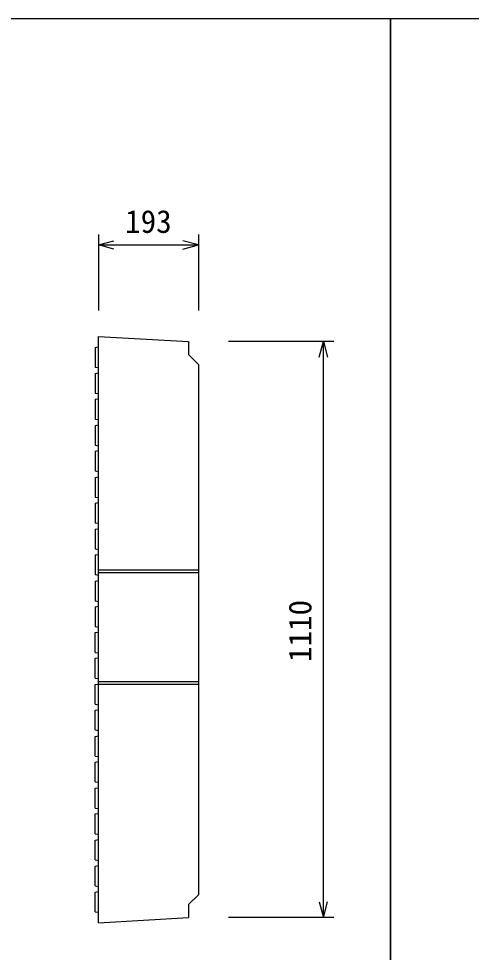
# Model space of a CAD drawing. Units: millimetres, scale not verified. Extents: x -16800 to 16800, y -5940 to 5940.
# Drawn here: x -4612 to -3739, y 2457 to 4256 of the extents above; entities that cross this region are included whole.
import ezdxf
from ezdxf.enums import TextEntityAlignment as Align

# ---------------------------------------------------------------- set-up
doc = ezdxf.new("R2010")
doc.units = ezdxf.units.MM
doc.header["$LTSCALE"] = 20
for name, color, linetype, lineweight in [('0-0_DIM', 7, 'Continuous', 25), ('0-2_HATCH', 6, 'Continuous', 25), ('0-5_OUTLINE', 3, 'Continuous', 25), ('0-6_TXT', 7, 'Continuous', 25)]:
    doc.layers.add(name, color=color, linetype=linetype, lineweight=lineweight)
doc.styles.add('ＭＳ ゴシック', font='')
doc.styles.get('ＭＳ ゴシック').set_extended_font_data('MS Gothic')

msp = doc.modelspace()

# ---------------------------------------------------------------- linework, layer by layer
at = {"layer": '0-0_DIM'}
for p, q in [((-4458.19, 3840.05), (-4458.19, 3693.65)), ((-4265.19, 3840.05), (-4265.19, 3693.65)), ((-4458.19, 3820.05), (-4265.19, 3820.05)), ((-4004.19, 3633.64), (-4207.27, 3633.64)), ((-4024.19, 2523.64), (-4024.19, 3633.64)), ((-4004.19, 2523.64), (-4207.27, 2523.64))]:
    msp.add_line(p, q, dxfattribs=at)
for points in [[(-4428.19, 3812.02), (-4458.19, 3820.05), (-4428.19, 3828.09)], [(-4295.19, 3812.02), (-4265.19, 3820.05), (-4295.19, 3828.09)], [(-4032.23, 3603.64), (-4024.19, 3633.64), (-4016.15, 3603.64)], [(-4032.23, 2553.64), (-4024.19, 2523.64), (-4016.15, 2553.64)]]:
    msp.add_lwpolyline(points, dxfattribs=at)
at = {"layer": '0-2_HATCH'}
for p, q in [((-4464.69, 3622.52), (-4458.19, 3623.52)), ((-4464.69, 3572.52), (-4458.19, 3573.52)), ((-4464.69, 3522.52), (-4458.19, 3523.52)), ((-4464.69, 3472.02), (-4458.19, 3473.02)), ((-4464.69, 3422.52), (-4458.19, 3423.52)), ((-4464.69, 3372.02), (-4458.19, 3373.02)), ((-4464.69, 3322.52), (-4458.19, 3323.52)), ((-4464.71, 3272.02), (-4458.21, 3273.02)), ((-4464.69, 3222.52), (-4458.19, 3223.52)), ((-4464.71, 3172.02), (-4458.21, 3173.02)), ((-4464.69, 3122.52), (-4458.19, 3123.52)), ((-4464.69, 3034.76), (-4458.19, 3033.76)), ((-4464.71, 2985.26), (-4458.21, 2984.26)), ((-4464.69, 2934.76), (-4458.19, 2933.76)), ((-4464.71, 2885.26), (-4458.21, 2884.26)), ((-4464.69, 2834.76), (-4458.19, 2833.76)), ((-4464.69, 2785.26), (-4458.19, 2784.26)), ((-4464.69, 2734.76), (-4458.19, 2733.76)), ((-4464.69, 2685.26), (-4458.19, 2684.26)), ((-4464.69, 2634.76), (-4458.19, 2633.76)), ((-4464.69, 2584.76), (-4458.19, 2583.76)), ((-4464.69, 2534.76), (-4458.19, 2533.76))]:
    msp.add_line(p, q, dxfattribs=at)
for points in [[(-4464.69, 3622.52), (-4464.69, 3584.52), (-4458.19, 3583.52)], [(-4464.69, 3572.52), (-4464.69, 3534.52), (-4458.19, 3533.52)], [(-4464.69, 3522.52), (-4464.69, 3484.52), (-4458.19, 3483.52)], [(-4464.69, 3472.02), (-4464.69, 3434.02), (-4458.19, 3433.02)], [(-4464.69, 3422.52), (-4464.69, 3384.52), (-4458.19, 3383.52)], [(-4464.69, 3372.02), (-4464.69, 3334.02), (-4458.19, 3333.02)], [(-4464.69, 3322.52), (-4464.69, 3284.52), (-4458.19, 3283.52)], [(-4464.71, 3272.02), (-4464.71, 3234.02), (-4458.21, 3233.02)], [(-4464.69, 3222.52), (-4464.69, 3184.52), (-4458.19, 3183.52)], [(-4464.71, 3172.02), (-4464.71, 3134.02), (-4458.21, 3133.02)], [(-4464.69, 3122.52), (-4464.69, 3084.52), (-4458.19, 3083.52)], [(-4464.69, 3034.76), (-4464.69, 3072.76), (-4458.19, 3073.76)], [(-4464.71, 2985.26), (-4464.71, 3023.26), (-4458.21, 3024.26)], [(-4464.69, 2934.76), (-4464.69, 2972.76), (-4458.19, 2973.76)], [(-4464.71, 2885.26), (-4464.71, 2923.26), (-4458.21, 2924.26)], [(-4464.69, 2834.76), (-4464.69, 2872.76), (-4458.19, 2873.76)], [(-4464.69, 2785.26), (-4464.69, 2823.26), (-4458.19, 2824.26)], [(-4464.69, 2734.76), (-4464.69, 2772.76), (-4458.19, 2773.76)], [(-4464.69, 2685.26), (-4464.69, 2723.26), (-4458.19, 2724.26)], [(-4464.69, 2634.76), (-4464.69, 2672.76), (-4458.19, 2673.76)], [(-4464.69, 2584.76), (-4464.69, 2622.76), (-4458.19, 2623.76)], [(-4464.69, 2534.76), (-4464.69, 2572.76), (-4458.19, 2573.76)]]:
    msp.add_lwpolyline(points, dxfattribs=at)
at = {"layer": '0-5_OUTLINE'}
for p, q in [((-4458.19, 2513.76), (-4458.19, 3643.52)), ((-4458.19, 3643.52), (-4284.19, 3633.64)), ((-4265.19, 3589.64), (-4265.19, 2567.64)), ((-4458.19, 3193.52), (-4265.19, 3193.52)), ((-4458.19, 3188.64), (-4265.19, 3188.64)), ((-4458.19, 2978.52), (-4265.19, 2978.52)), ((-4458.19, 2973.64), (-4265.19, 2973.64)), ((-4284.19, 2548.64), (-4265.19, 2567.64)), ((-4284.19, 2548.64), (-4284.19, 2523.64)), ((-4458.19, 2513.76), (-4284.19, 2523.64))]:
    msp.add_line(p, q, dxfattribs=at)
msp.add_lwpolyline([(-4284.19, 3633.64), (-4284.19, 3608.64), (-4265.19, 3589.64)], dxfattribs=at)
at = {"layer": '0-6_TXT'}
for points in [[(-6394.71, 1706.11), (-3894.71, 1706.11), (-3894.71, 4256.11), (-6394.71, 4256.11)], [(-3894.71, 456.11), (-1394.71, 456.11), (-1394.71, 4256.11), (-3894.71, 4256.11)]]:
    msp.add_lwpolyline(points, close=True, dxfattribs=at)

# ---------------------------------------------------------------- texts
at = {"layer": '0-0_DIM', "style": 'ＭＳ ゴシック'}
msp.add_text('193', height=43.99, dxfattribs=at).set_placement((-4406.69, 3830.05), align=Align.BOTTOM_LEFT)
msp.add_text('1110', height=43.99, rotation=90, dxfattribs=at).set_placement((-4034.19, 3016.14), align=Align.BOTTOM_LEFT)

doc.saveas('drawing.dxf')
